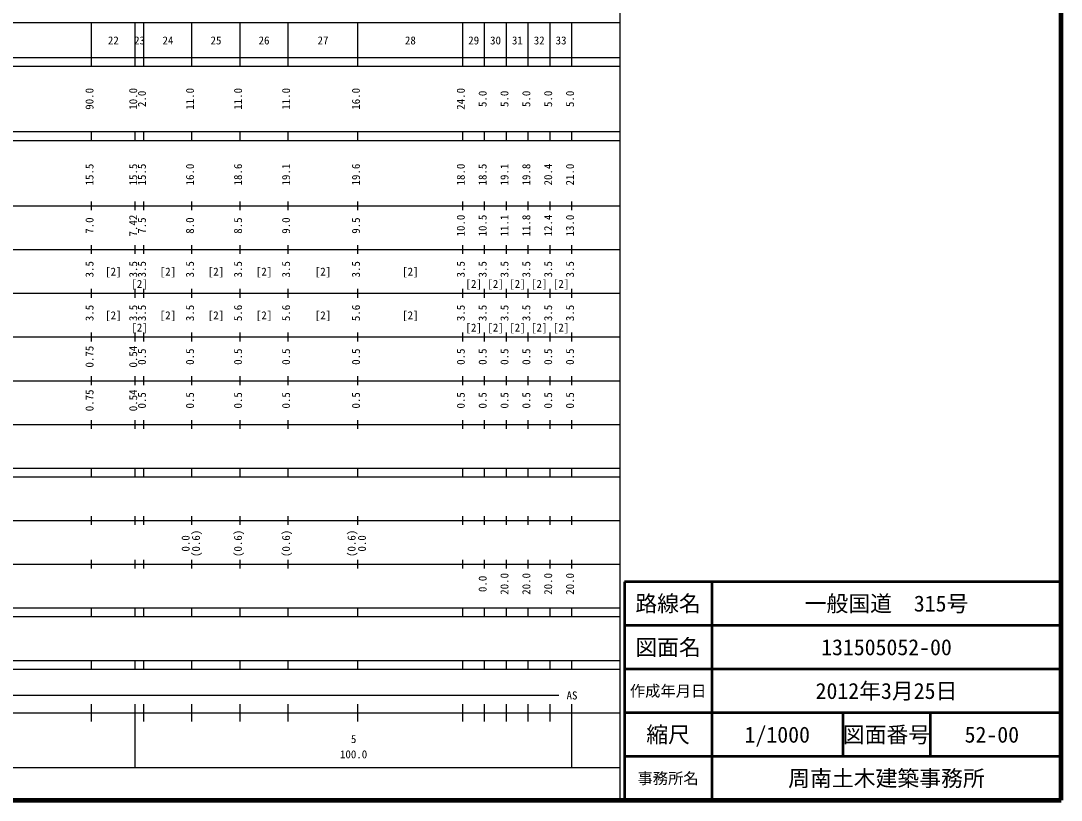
# Model space of a CAD drawing. Units: millimetres on the paper, enlarged 1000 times. Extents: x 40000 to 680000, y 20000 to 380000.
# Drawn here: x 441812 to 680000, y 20000 to 198357 of the extents above; entities that cross this region are included whole.
import ezdxf
from ezdxf.enums import TextEntityAlignment as Align

# ---------------------------------------------------------------- set-up
doc = ezdxf.new("R2010")
doc.units = ezdxf.units.MM
doc.header["$LTSCALE"] = 1000
for name, color, linetype, lineweight in [('M-TTL', 2, 'Continuous', 140), ('M-TTL-BAND', 7, 'Continuous', 25), ('M-TTL-FRAM', 2, 'Continuous', 50), ('M-TTL-LINE', 7, 'Continuous', 50)]:
    doc.layers.add(name, color=color, linetype=linetype, lineweight=lineweight)
doc.layers.add('M-TTL-TXT', color=7, linetype='Continuous')
doc.styles.add('ＭＳ ゴシック', font='')
doc.styles.get('ＭＳ ゴシック').set_extended_font_data('MS Gothic')

msp = doc.modelspace()

# ---------------------------------------------------------------- linework, layer by layer
at = {"layer": 'M-TTL'}
for p, q in [((680000, 20000), (680000, 380000)), ((40000, 20000), (680000, 20000))]:
    msp.add_line(p, q, dxfattribs=at)
at = {"layer": 'M-TTL-BAND'}
for p, q in [((579000, 20000), (579000, 370000)), ((68000, 198000), (579000, 198000)), ((458000, 188000), (458000, 198000)), ((468000, 188000), (468000, 198000)), ((470000, 188000), (470000, 198000)), ((481000, 188000), (481000, 198000)), ((492000, 188000), (492000, 198000)), ((503000, 188000), (503000, 198000)), ((519000, 188000), (519000, 198000)), ((543000, 188000), (543000, 198000)), ((548000, 188000), (548000, 198000)), ((553000, 188000), (553000, 198000)), ((558000, 188000), (558000, 198000)), ((563000, 188000), (563000, 198000)), ((568000, 188000), (568000, 198000)), ((40000, 190000), (579000, 190000)), ((40000, 188000), (579000, 188000)), ((40000, 173000), (579000, 173000)), ((458000, 171000), (458000, 173000)), ((468000, 171000), (468000, 173000)), ((470000, 171000), (470000, 173000)), ((481000, 171000), (481000, 173000)), ((492000, 171000), (492000, 173000)), ((503000, 171000), (503000, 173000)), ((519000, 171000), (519000, 173000)), ((543000, 171000), (543000, 173000)), ((548000, 171000), (548000, 173000)), ((553000, 171000), (553000, 173000)), ((558000, 171000), (558000, 173000)), ((563000, 171000), (563000, 173000)), ((568000, 171000), (568000, 173000)), ((40000, 171000), (579000, 171000)), ((40000, 156000), (579000, 156000)), ((458000, 155000), (458000, 157000)), ((468000, 155000), (468000, 157000)), ((470000, 155000), (470000, 157000)), ((481000, 155000), (481000, 157000)), ((492000, 155000), (492000, 157000)), ((503000, 155000), (503000, 157000)), ((519000, 155000), (519000, 157000)), ((543000, 155000), (543000, 157000)), ((548000, 155000), (548000, 157000)), ((553000, 155000), (553000, 157000)), ((558000, 155000), (558000, 157000)), ((563000, 155000), (563000, 157000)), ((568000, 155000), (568000, 157000)), ((46000, 146000), (579000, 146000)), ((458000, 145000), (458000, 147000)), ((468000, 145000), (468000, 147000)), ((470000, 145000), (470000, 147000)), ((481000, 145000), (481000, 147000)), ((492000, 145000), (492000, 147000)), ((503000, 145000), (503000, 147000)), ((519000, 145000), (519000, 147000)), ((543000, 145000), (543000, 147000)), ((548000, 145000), (548000, 147000)), ((553000, 145000), (553000, 147000)), ((558000, 145000), (558000, 147000)), ((563000, 145000), (563000, 147000)), ((568000, 145000), (568000, 147000)), ((52000, 136000), (579000, 136000)), ((458000, 135000), (458000, 137000)), ((468000, 135000), (468000, 137000)), ((470000, 135000), (470000, 137000)), ((481000, 135000), (481000, 137000)), ((492000, 135000), (492000, 137000)), ((503000, 135000), (503000, 137000)), ((519000, 135000), (519000, 137000)), ((543000, 135000), (543000, 137000)), ((548000, 135000), (548000, 137000)), ((553000, 135000), (553000, 137000)), ((558000, 135000), (558000, 137000)), ((563000, 135000), (563000, 137000)), ((568000, 135000), (568000, 137000)), ((458000, 125000), (458000, 127000)), ((468000, 125000), (468000, 127000)), ((470000, 125000), (470000, 127000)), ((481000, 125000), (481000, 127000)), ((492000, 125000), (492000, 127000)), ((503000, 125000), (503000, 127000)), ((519000, 125000), (519000, 127000)), ((543000, 125000), (543000, 127000)), ((548000, 125000), (548000, 127000)), ((553000, 125000), (553000, 127000)), ((558000, 125000), (558000, 127000)), ((563000, 125000), (563000, 127000)), ((568000, 125000), (568000, 127000)), ((46000, 126000), (579000, 126000)), ((458000, 115000), (458000, 117000)), ((468000, 115000), (468000, 117000)), ((470000, 115000), (470000, 117000)), ((481000, 115000), (481000, 117000)), ((492000, 115000), (492000, 117000)), ((503000, 115000), (503000, 117000)), ((519000, 115000), (519000, 117000)), ((543000, 115000), (543000, 117000)), ((548000, 115000), (548000, 117000)), ((553000, 115000), (553000, 117000)), ((558000, 115000), (558000, 117000)), ((563000, 115000), (563000, 117000)), ((568000, 115000), (568000, 117000)), ((52000, 116000), (579000, 116000)), ((46000, 106000), (579000, 106000)), ((458000, 105000), (458000, 107000)), ((468000, 105000), (468000, 107000)), ((470000, 105000), (470000, 107000)), ((481000, 105000), (481000, 107000)), ((492000, 105000), (492000, 107000)), ((503000, 105000), (503000, 107000)), ((519000, 105000), (519000, 107000)), ((543000, 105000), (543000, 107000)), ((548000, 105000), (548000, 107000)), ((553000, 105000), (553000, 107000)), ((558000, 105000), (558000, 107000)), ((563000, 105000), (563000, 107000)), ((568000, 105000), (568000, 107000)), ((40000, 96000), (579000, 96000)), ((458000, 94000), (458000, 96000)), ((468000, 94000), (468000, 96000)), ((470000, 94000), (470000, 96000)), ((481000, 94000), (481000, 96000)), ((492000, 94000), (492000, 96000)), ((503000, 94000), (503000, 96000)), ((519000, 94000), (519000, 96000)), ((543000, 94000), (543000, 96000)), ((548000, 94000), (548000, 96000)), ((553000, 94000), (553000, 96000)), ((558000, 94000), (558000, 96000)), ((563000, 94000), (563000, 96000)), ((568000, 94000), (568000, 96000)), ((40000, 94000), (579000, 94000)), ((49000, 84000), (579000, 84000)), ((458000, 83000), (458000, 85000)), ((468000, 83000), (468000, 85000)), ((470000, 83000), (470000, 85000)), ((481000, 83000), (481000, 85000)), ((492000, 83000), (492000, 85000)), ((503000, 83000), (503000, 85000)), ((519000, 83000), (519000, 85000)), ((543000, 83000), (543000, 85000)), ((548000, 83000), (548000, 85000)), ((553000, 83000), (553000, 85000)), ((558000, 83000), (558000, 85000)), ((563000, 83000), (563000, 85000)), ((568000, 83000), (568000, 85000)), ((40000, 74000), (579000, 74000)), ((458000, 73000), (458000, 75000)), ((468000, 73000), (468000, 75000)), ((470000, 73000), (470000, 75000)), ((481000, 73000), (481000, 75000)), ((492000, 73000), (492000, 75000)), ((503000, 73000), (503000, 75000)), ((519000, 73000), (519000, 75000)), ((543000, 73000), (543000, 75000)), ((548000, 73000), (548000, 75000)), ((553000, 73000), (553000, 75000)), ((558000, 73000), (558000, 75000)), ((563000, 73000), (563000, 75000)), ((568000, 73000), (568000, 75000)), ((40000, 64000), (579000, 64000)), ((40000, 62000), (579000, 62000)), ((458000, 62000), (458000, 64000)), ((468000, 62000), (468000, 64000)), ((470000, 62000), (470000, 64000)), ((481000, 62000), (481000, 64000)), ((492000, 62000), (492000, 64000)), ((503000, 62000), (503000, 64000)), ((519000, 62000), (519000, 64000)), ((543000, 62000), (543000, 64000)), ((548000, 62000), (548000, 64000)), ((553000, 62000), (553000, 64000)), ((558000, 62000), (558000, 64000)), ((563000, 62000), (563000, 64000)), ((568000, 62000), (568000, 64000)), ((40000, 52000), (579000, 52000)), ((458000, 50000), (458000, 52000)), ((468000, 50000), (468000, 52000)), ((470000, 50000), (470000, 52000)), ((481000, 50000), (481000, 52000)), ((492000, 50000), (492000, 52000)), ((503000, 50000), (503000, 52000)), ((519000, 50000), (519000, 52000)), ((543000, 50000), (543000, 52000)), ((548000, 50000), (548000, 52000)), ((553000, 50000), (553000, 52000)), ((558000, 50000), (558000, 52000)), ((563000, 50000), (563000, 52000)), ((568000, 50000), (568000, 52000)), ((40000, 50000), (579000, 50000)), ((71000, 44000), (565000, 44000)), ((458000, 38000), (458000, 42000)), ((468000, 27500), (468000, 42000)), ((470000, 38000), (470000, 42000)), ((481000, 38000), (481000, 42000)), ((492000, 38000), (492000, 42000)), ((503000, 38000), (503000, 42000)), ((519000, 38000), (519000, 42000)), ((543000, 38000), (543000, 42000)), ((548000, 38000), (548000, 42000)), ((553000, 38000), (553000, 42000)), ((558000, 38000), (558000, 42000)), ((563000, 38000), (563000, 42000)), ((568000, 27500), (568000, 42000)), ((40000, 40000), (579000, 40000)), ((68000, 27500), (579000, 27500))]:
    msp.add_line(p, q, dxfattribs=at)
at = {"layer": 'M-TTL-FRAM'}
for p, q in [((680000, 70000), (580000, 70000)), ((580000, 70000), (580000, 20000))]:
    msp.add_line(p, q, dxfattribs=at)
at = {"layer": 'M-TTL-LINE'}
for p, q in [((600000, 70000), (600000, 20000)), ((680000, 60000), (580000, 60000)), ((680000, 50000), (580000, 50000)), ((680000, 40000), (580000, 40000)), ((630000, 40000), (630000, 30000)), ((650000, 40000), (650000, 30000)), ((680000, 30000), (580000, 30000))]:
    msp.add_line(p, q, dxfattribs=at)

# ---------------------------------------------------------------- texts
at = {"layer": 'M-TTL-BAND', "style": 'ＭＳ ゴシック'}
for s, p in [('22', (463000, 192405)), ('23', (469000, 192405)), ('24', (475500, 192405)), ('25', (486500, 192405)), ('26', (497500, 192405)), ('27', (511000, 192405)), ('28', (531000, 192405)), ('29', (545500, 192405)), ('30', (550500, 192405)), ('31', (555500, 192405)), ('32', (560500, 192405)), ('33', (565500, 192405)), ('[2]', (463000, 139500)), ('[2]', (475500, 139500)), ('[2]', (486500, 139500)), ('[2]', (497500, 139500)), ('[2]', (511000, 139500)), ('[2]', (531000, 139500)), ('[2]', (469000, 136690)), ('[2]', (545500, 136690)), ('[2]', (550500, 136690)), ('[2]', (555500, 136690)), ('[2]', (560500, 136690)), ('[2]', (565500, 136690)), ('[2]', (463000, 129500)), ('[2]', (475500, 129500)), ('[2]', (486500, 129500)), ('[2]', (497500, 129500)), ('[2]', (511000, 129500)), ('[2]', (531000, 129500)), ('[2]', (469000, 126690)), ('[2]', (545500, 126690)), ('[2]', (550500, 126690)), ('[2]', (555500, 126690)), ('[2]', (560500, 126690)), ('[2]', (565500, 126690)), ('AS', (568000, 42500)), ('5', (518000, 32523)), ('100.0', (518000, 29033))]:
    msp.add_text(s, height=1833, dxfattribs=at).set_placement(p, align=Align.BOTTOM_CENTER)
for s, p in [('90.0', (459000, 180500)), ('10.0', (469000, 180500)), ('2.0', (471000, 180500)), ('11.0', (482000, 180500)), ('11.0', (493000, 180500)), ('11.0', (504000, 180500)), ('16.0', (520000, 180500)), ('24.0', (544000, 180500)), ('5.0', (549000, 180500)), ('5.0', (554000, 180500)), ('5.0', (559000, 180500)), ('5.0', (564000, 180500)), ('5.0', (569000, 180500)), ('15.5', (459000, 163174)), ('15.5', (469000, 163174)), ('15.5', (471000, 163174)), ('16.0', (482000, 163174)), ('18.6', (493000, 163174)), ('19.1', (504000, 163174)), ('19.6', (520000, 163174)), ('18.0', (544000, 163174)), ('18.5', (549000, 163174)), ('19.1', (554000, 163174)), ('19.8', (559000, 163174)), ('20.4', (564000, 163174)), ('21.0', (569000, 163174)), ('7.0', (459000, 151500)), ('7.42', (469000, 151500)), ('7.5', (471000, 151500)), ('8.0', (482000, 151500)), ('8.5', (493000, 151500)), ('9.0', (504000, 151500)), ('9.5', (520000, 151500)), ('10.0', (544000, 151500)), ('10.5', (549000, 151500)), ('11.1', (554000, 151500)), ('11.8', (559000, 151500)), ('12.4', (564000, 151500)), ('13.0', (569000, 151500)), ('3.5', (459000, 141500)), ('3.5', (469000, 141500)), ('3.5', (471000, 141500)), ('3.5', (482000, 141500)), ('3.5', (493000, 141500)), ('3.5', (504000, 141500)), ('3.5', (520000, 141500)), ('3.5', (544000, 141500)), ('3.5', (549000, 141500)), ('3.5', (554000, 141500)), ('3.5', (559000, 141500)), ('3.5', (564000, 141500)), ('3.5', (569000, 141500)), ('3.5', (459000, 131500)), ('3.5', (469000, 131500)), ('3.5', (471000, 131500)), ('3.5', (482000, 131500)), ('5.6', (493000, 131500)), ('5.6', (504000, 131500)), ('5.6', (520000, 131500)), ('3.5', (544000, 131500)), ('3.5', (549000, 131500)), ('3.5', (554000, 131500)), ('3.5', (559000, 131500)), ('3.5', (564000, 131500)), ('3.5', (569000, 131500)), ('0.54', (469000, 121500)), ('0.75', (459000, 121500)), ('0.5', (471000, 121500)), ('0.5', (482000, 121500)), ('0.5', (493000, 121500)), ('0.5', (504000, 121500)), ('0.5', (520000, 121500)), ('0.5', (544000, 121500)), ('0.5', (549000, 121500)), ('0.5', (554000, 121500)), ('0.5', (559000, 121500)), ('0.5', (564000, 121500)), ('0.5', (569000, 121500)), ('0.75', (459000, 111500)), ('0.54', (469000, 111500)), ('0.5', (471000, 111500)), ('0.5', (482000, 111500)), ('0.5', (493000, 111500)), ('0.5', (504000, 111500)), ('0.5', (520000, 111500)), ('0.5', (544000, 111500)), ('0.5', (549000, 111500)), ('0.5', (554000, 111500)), ('0.5', (559000, 111500)), ('0.5', (564000, 111500)), ('0.5', (569000, 111500)), ('(0.6)', (483370, 78764)), ('(0.6)', (493000, 78764)), ('(0.6)', (504000, 78764)), ('(0.6)', (519000, 78764)), ('0.0', (481000, 78764)), ('0.0', (521370, 78764)), ('20.0', (554000, 69500)), ('20.0', (559000, 69500)), ('20.0', (564000, 69500)), ('20.0', (569000, 69500)), ('0.0', (549000, 69500))]:
    msp.add_text(s, height=1833, rotation=90, dxfattribs=at).set_placement(p, align=Align.BOTTOM_CENTER)
at = {"layer": 'M-TTL-TXT', "style": 'ＭＳ ゴシック'}
for s, height, p in [('路線名', 3666, (590000, 65000)), ('路線名', 3666, (590000, 65000)), ('一般国道\u3000315号', 3666, (640000, 65000)), ('図面名', 3666, (590000, 55000)), ('図面名', 3666, (590000, 55000)), ('131505052-00', 3666, (640000, 55000)), ('作成年月日', 2566, (590000, 45000)), ('作成年月日', 2566, (590000, 45000)), ('2012年3月25日', 3666, (640000, 45000)), ('縮尺', 3666, (590000, 35000)), ('縮尺', 3666, (590000, 35000)), ('1/1000', 3666, (615000, 35000)), ('図面番号', 3666, (640000, 35000)), ('図面番号', 3666, (640000, 35000)), ('52-00', 3666, (664125, 35000)), ('事務所名', 2566, (590000, 25000)), ('事務所名', 2566, (590000, 25000)), ('周南土木建築事務所', 3666, (640000, 25000))]:
    msp.add_text(s, height=height, dxfattribs=at).set_placement(p, align=Align.MIDDLE_CENTER)

doc.saveas('drawing.dxf')
